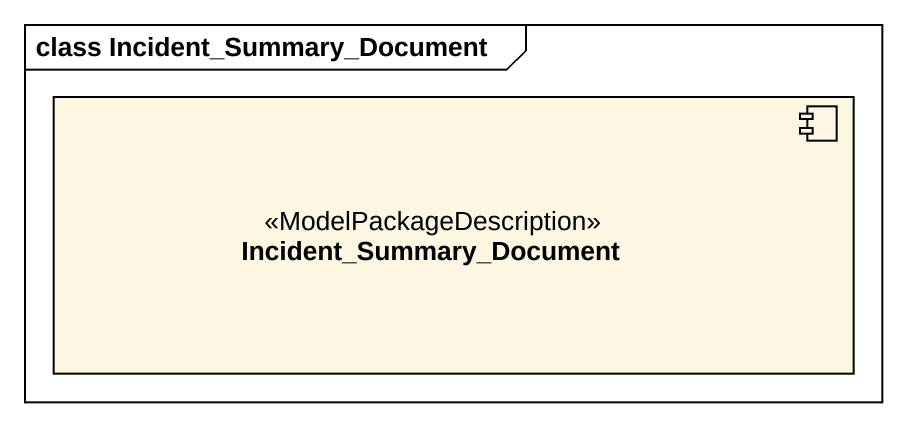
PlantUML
@startuml
mainframe class Incident_Summary_Document
component Incident_Summary_Document <<ModelPackageDescription>>
@enduml
